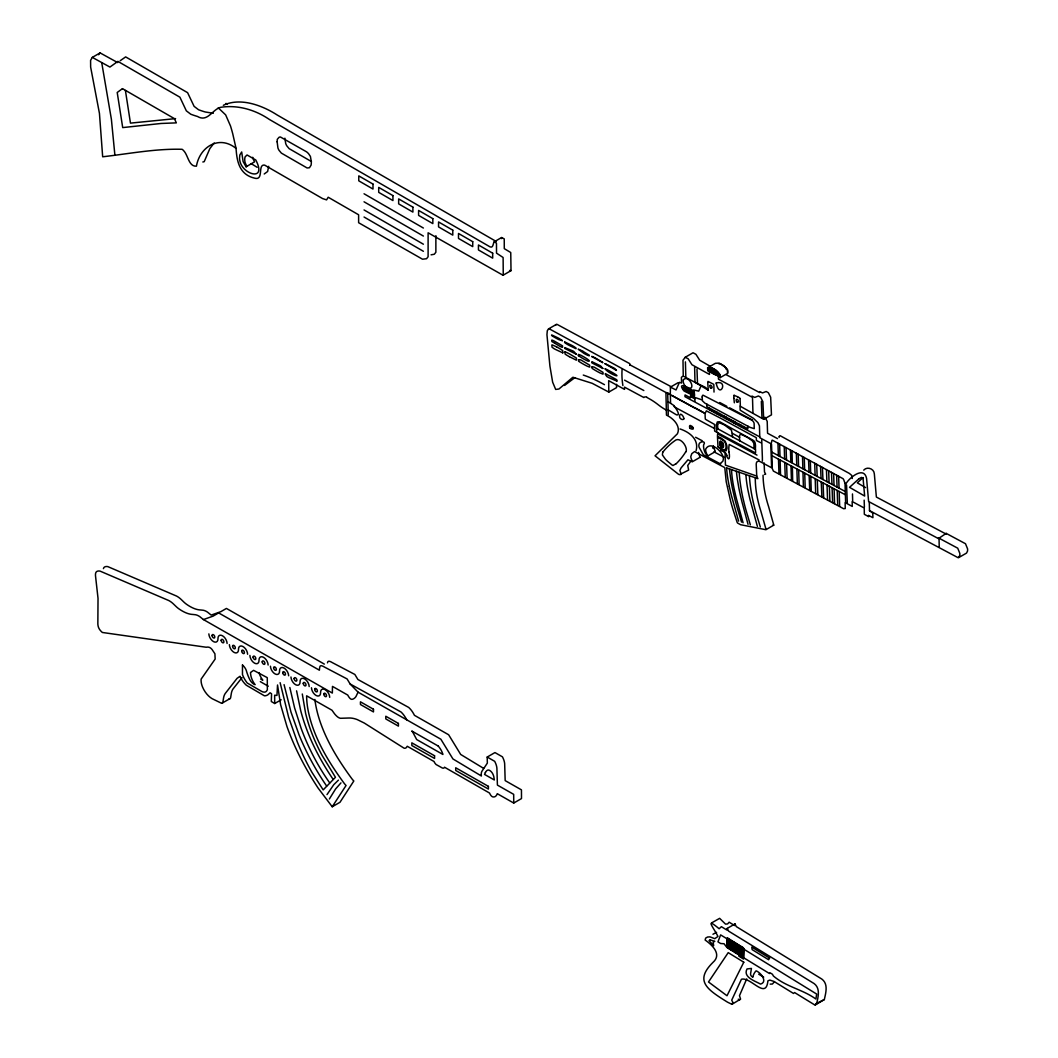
<?xml version="1.0" encoding="UTF-8"?>
<svg xmlns="http://www.w3.org/2000/svg" width="1058" height="1058" viewBox="0 0 1058 1058"><rect width="100%" height="100%" fill="white"/><g stroke="black" fill="none" stroke-linecap="round" stroke-linejoin="round"><path stroke-width="1.5" d="M725.854 368.792L725.59 367.946M268.679 166.318L267.621 171.502L264.222 173.988M503.251 275.133L503.119 257.504L496.519 253.14L496.48 243.38C492.063 238.434 494.655 248.842 490.026 246.858L269.327 119.422C255.692 110.138 238.963 105.02 222.444 107.07C212.989 107.387 208.439 123.006 197.476 116.459A133.321 76.97 60 0 1 190.784 114.224L186.34 110.839L179.9 97.191L117.888 61.377L109.926 67.064L92.324 57.383L90.591 60.359L90.644 67.077L99.452 113.431L102.666 156.782C129.01 153.78 155.645 148.53 182.069 149.297A3.875 2.235 60 0 1 183.312 150.329C188.179 154.732 188.483 166.714 196.431 166.172C199.777 146.612 219.35 134.75 236.053 148.424C236.86 161.186 239.293 174.477 254.37 178.101C264.355 181.156 257.2 163.792 264.685 165.141L322.571 198.573L326.578 199.883L328.205 197.238L358.622 214.787L358.622 222.722L422.512 259.21L426.559 258.721L428.106 256.724L428.106 232.786L503.039 275.252L511.014 270.65L510.75 252.518L504.282 248.656L504.243 238.896L501.611 237.534L493.848 242.004M565.012 351.878L565.091 354.086A38.458 22.205 60 0 0 569.323 356.639M717.932 375.828L717.827 372.429M678.191 382.639L670.428 387.122L670.309 394.118L665.165 392.095L549.499 328.959A3.161 1.825 60 0 0 548.679 328.893L547.303 330.678L546.946 334.685L549.909 366.042L552.646 382.189L555.688 389.437L558.928 389.013L572.894 377.243L592.163 383.3L608.813 392.082L616.576 387.598L616.536 384.332M718.845 376.344L718.832 373.606M700.806 386.408L698.73 391.129L693.559 389.979M727.772 947.994L728.036 938.856L727.309 937.758L727.005 947.545L728.684 948.563L728.949 939.425L728.221 938.314L727.917 948.1M730.562 949.714L730.827 940.575L730.086 939.478L729.782 949.251L731.448 950.256L731.713 941.131L730.972 940.02L730.681 949.806M732.4 950.851L732.665 941.713L731.924 940.602L731.62 950.388L733.313 951.406L733.578 942.268L732.837 941.17L732.533 950.957M735.178 952.557L735.442 943.419L734.702 942.321L734.411 952.107L736.064 953.113L736.328 943.974L735.601 942.863L735.297 952.65M739.793 955.414L740.058 946.275L739.317 945.164L739.026 954.951L740.693 955.956L740.957 946.817L740.216 945.72L739.912 955.506M741.632 956.538L741.896 947.399L741.155 946.302L740.865 956.088L742.544 957.106L742.809 947.968L742.068 946.857L741.777 956.644M694.934 401.141L694.841 398.297M716.385 424.932L717.324 421.93L719.757 421.772L753.27 440.366A12.193 7.049 60 0 1 753.799 440.763L754.447 441.424A4.245 2.447 60 0 1 755.187 443.183L755.478 445.22A16.849 9.72 60 0 1 755.491 445.987L755.425 448.499A16.492 9.522 60 0 0 755.438 449.478A9.839 5.687 60 0 1 755.571 451.263L755.544 452.996L714.679 431.109A6.044 3.491 60 0 1 714.626 430.461L714.56 424.443L707.114 420.251A102.679 59.288 60 0 1 705.395 419.219A8.967 5.171 60 0 1 705.223 418.082L705.051 413.414A12.987 7.499 60 0 0 705.421 412.818L706.36 410.861L719.81 417.804L756.311 437.681L756.391 440.326A7.406 4.272 60 0 0 757.224 440.935L760.9 442.747M717.787 432.788L717.681 433.925A7.882 4.549 60 0 0 717.562 434.587L717.496 435.407A29.399 16.968 60 0 0 717.509 437.43L717.972 446.383M722.733 446.317L722.773 446.026A8.49 4.893 60 0 0 722.865 445.154A5.145 2.962 60 0 0 722.812 444.215L722.574 443.408A1.759 1.018 60 0 0 721.477 442.257A1.746 1.005 60 0 0 720.419 442.694L720.313 443.395A5.7 3.293 60 0 0 720.591 445.458L721.093 446.45A3.584 2.063 60 0 0 721.781 446.807A1.613 0.926 60 0 0 722.773 446.476M717.694 424.456L717.628 425.647A18.012 10.408 60 0 0 717.681 426.903L717.893 429.323M714.229 448.737L715.301 451.647L707.538 456.13L706.466 453.221A5.726 3.306 60 0 1 705.699 449.081C710.13 440.895 721.212 450.166 723.024 456.712A6.176 3.571 60 0 1 723.394 458.855L722.945 461.063L721.278 462.716A2.83 1.627 60 0 0 720.511 463.907M501.439 238.592L501.611 237.534M779.058 437.404L779.217 436.623M694.22 391.645L694.551 394.885A4.047 2.328 60 0 1 694.365 396.089L685.399 391.685A29.968 17.298 60 0 1 683.838 390.825C676.141 380.549 690.239 388.114 694.233 391.672M731.951 1004.32L732.837 1002.283L731.713 1000.167L741.446 979.232C750.929 976.706 766.071 1000.326 767.896 980.832L769.801 980.092L773.914 981.401L793.487 993.449L794.584 992.549L815.004 1005.1L815.93 1003.658L824.327 999.559C825.835 992.748 828.414 984.019 821.881 979.1L736.315 926.61L734.993 923.912L727.243 928.395L726.939 930.075L721.397 926.689L719.136 928.739C703.848 916.016 714.163 928.514 717.946 936.462L714.745 938.684L710.024 936.872L707.551 937.018L705.66 938.102L705.144 940.033C712.008 944.887 722.297 954.29 712.933 962.423C694.18 981.044 707.128 989.495 727.56 1002.19L731.951 1004.32L740.574 999.096L739.476 995.684L746.71 978.901M734.993 923.912L734.702 925.591L729.16 922.206L727.587 923.938L725.524 924.123L719.638 918.344L711.65 922.88M816.564 1004.042C818.072 997.231 820.651 988.503 814.131 983.583L728.552 931.093L727.243 928.395M203.427 619.565L213.094 616.14L218.649 612.913L319.423 670.203A16.148 9.324 60 0 1 319.979 666.487A2.314 1.336 60 0 1 320.283 666.037A3.994 2.301 60 0 1 321.711 665.799A12.352 7.128 60 0 1 324.383 667.016L347.09 678.945L350.132 683.984L358.054 692.157L356.017 696.442A18.951 10.95 60 0 1 353.782 698.677A15.05 8.689 60 0 1 352.155 699.312A3.439 1.984 60 0 1 349.59 697.936A8.834 5.092 60 0 1 347.765 695.08L332.476 686.391L332.344 693.069L203.427 619.565L199.764 616.629A14.442 8.345 60 0 0 195.452 614.738L192.86 614.46A33.697 19.454 60 0 1 185.705 612.714A41.183 23.779 60 0 1 178.947 608.879A20.314 11.731 60 0 1 175.985 606.419L173.591 604.105A18.158 10.487 60 0 0 168.725 600.521L100.126 571.135A11.612 6.705 60 0 0 96.952 571.413A6.388 3.69 60 0 0 95.551 573.74A12.061 6.97 60 0 0 95.498 575.764L98.024 598.339L97.852 623.678A10.487 6.057 60 0 0 98.209 626.376A5.793 3.346 60 0 0 99.862 629.827A10.064 5.806 60 0 0 102.388 632.472L206.257 647.245A13.635 7.869 60 0 1 208.796 647.218A5.594 3.227 60 0 1 212.076 649.533L214.919 653.791L215.158 659.041L201.152 679.091A13.212 7.631 60 0 0 202.66 687.303A16.214 9.363 60 0 0 212.116 698.677L221.36 703.173A3.2 1.851 60 0 0 222.881 702.155L223.555 697.976A20.803 12.008 60 0 1 225.301 693.413L237.045 678.376L240.007 676.274A16.399 9.469 60 0 0 242.533 680.836A18.422 10.633 60 0 0 246.223 685.161L264.328 695.754A7.432 4.285 60 0 0 265.36 695.754A18.409 10.633 60 0 0 268.177 694.564L270.081 692.778L271.562 693.77L271.298 701.507L274.71 703.517L281.177 699.788M779.283 436.412L779.72 435.83A2.037 1.177 60 0 1 780.235 435.751L849.402 473.455L851.65 475.359L852.312 478.494M98.579 54.725L100.087 52.9L117.676 62.581M722.217 445.868L720.974 445.034A3.822 2.209 60 0 1 720.974 443.315L721.807 442.998L722.389 444.069A3.571 2.063 60 0 1 722.244 445.762M774.443 981.705L772.419 984.033L770.171 984.125M327.001 794.598L333.759 784.705L338.441 780.116M555.371 325.388L556.442 324.409A3.161 1.825 60 0 1 557.249 324.475L629.801 363.674L629.841 364.798A65.861 38.022 60 0 0 629.827 365.38M699.616 457.122A2.182 1.27 60 0 0 699.986 457.281L698.769 453.525A5.7 3.293 60 0 1 698.597 452.427M274.71 703.517L274.657 695.225L276.958 695.423L277.54 684.989L280.595 704.615L286.916 726.37A155.46 89.758 60 0 0 299.493 755.848A181.368 104.716 60 0 0 318.141 788.117L332.225 806.765L346.059 785.486A14.217 8.2 60 0 1 344.062 783.171C330.889 765.199 318.881 745.996 311.859 724.704A83.198 48.033 60 0 1 307.719 708.146A68.188 39.371 60 0 1 306.622 695.807L331.987 710.235L334.421 713.634A14.071 8.133 60 0 0 337.171 716.544A8.041 4.642 60 0 0 340.57 718.289L348.942 718.012A37.797 21.821 60 0 1 357.3 719.612L364.269 723.037L403.865 748.059A3.835 2.222 60 0 0 404.738 748.244A6.441 3.716 60 0 0 406.365 747.53L407.251 746.274L434.097 761.535A3.319 1.918 60 0 0 434.759 762.871A7.274 4.206 60 0 0 436.094 764.524L441.636 767.605A5.303 3.055 60 0 0 442.561 768.055A3.491 2.01 60 0 0 444.056 767.844A5.264 3.042 60 0 0 444.505 767.209L489.55 793.05A6.784 3.915 60 0 0 490.833 795.325A3.372 1.944 60 0 0 493.054 796.925A8.742 5.039 60 0 0 495.713 796.185A13.238 7.644 60 0 0 497.26 793.672L513.738 803.048L521.501 798.565L521.449 789.863L505.169 780.619L504.666 763.81A11.717 6.758 60 0 0 504.044 760.662A14.045 8.107 60 0 0 502.431 756.827L494.959 752.569L487.196 757.052L487.341 763.109L482.17 770.885A9.972 5.766 60 0 0 481.43 772.578A9.628 5.554 60 0 0 481.39 775.99L452.93 758.943L440.869 739.238L358.054 692.157M686.047 451.726C688.031 446.965 679.924 435.684 674.528 440.948A160.816 92.853 60 0 0 662.863 452.11M329.369 798.988L335.584 788.977L340.941 782.894M710.024 385.416L710.619 385.244A2.261 1.309 60 0 1 711.743 386.196L712.153 387.294A2.645 1.534 60 0 1 711.029 388.207M815.361 1004.941L824.327 999.559M242.031 677.623L233.064 688.93A20.803 12.008 60 0 0 231.318 693.493L230.644 697.672A3.2 1.851 60 0 1 229.123 698.703M712.947 934.24L716.597 932.376M710.196 366.266L699.708 360.249L695.939 354.311L693.043 352.764L685.28 357.247L682.992 360.209L683.243 375.775L681.392 377.389L681.55 383.062L679.448 382.322L676.036 389.952L670.428 387.122M662.731 451.938L662.401 454.966L665.575 459.423A27.164 15.685 60 0 0 668.563 462.108L671.949 464.938A7.234 4.179 60 0 0 673.033 465.52L675.983 463.735M691.588 460.177L687.726 465.48L688.639 470.083L679.62 474.645A7.618 4.404 60 0 1 678.548 474.301L655.034 455.8L677.424 433.754C681.074 425.99 673.047 418.122 666.461 415.146L666.315 410.001M223.344 105.297C240.311 97.257 261.961 105.205 277.09 114.938L496.361 241.555M214.166 142.962L209.828 148.636L204.194 161.689L202.832 161.993M863.116 477.555L857.311 482.845L865.55 487.606M700.118 457.268L692.316 461.764L691.006 458.008A5.7 3.293 60 0 1 690.834 456.382L691.813 453.657L694.551 451.621L724.77 467.61L726.211 481.721L730.589 501.082A242.427 139.96 60 0 0 732.969 509.493L737.135 522.282A1.878 1.084 60 0 0 737.558 523.009L740.587 524.715L765.939 529.714L773.795 525.112L768.584 506.544A86.148 49.739 60 0 1 763.056 475.254M863.738 470.122C867.15 466.115 874.173 468.76 874.344 473.918L876.368 497.048L946.209 534.118L946.183 533.377L938.446 538.601L868.605 501.532L866.581 478.401C863.897 465.427 848.86 478.242 846.043 483.678C843.477 482.884 844.906 478.639 841.652 477.938L772.472 440.234A2.037 1.177 60 0 0 771.956 440.313L771.189 443.857L759.789 437.721L759.446 425.819L757.898 422.618L753.428 418.32L740.164 410.147L740.045 406.14L763.704 419.338L771.467 414.855L770.66 397.239L768.386 392.756L766.177 391.486L762.514 392.928L759.75 391.579M574.838 377.666L564.562 385.443M765.926 529L760.821 511.027A86.148 49.739 60 0 1 755.293 478.19L757.898 478.613L756.748 476.484L756.219 464.383A5.885 3.399 60 0 1 760.226 461.658L772.062 468.033L773.398 471.075L843.61 508.713L845.236 508.541L845.144 502.59L852.285 506.438L852.14 501.505L864.241 508.025L864.32 514.307L868.697 516.661L868.552 515.365L872.916 517.706L872.757 513.13L869.266 510.472L958.125 557.711L959.712 555.701A9.787 5.647 60 0 0 959.804 553.321L957.728 548.189L938.42 537.861M958.733 557.579L966.496 553.109L967.475 551.218A9.787 5.647 60 0 0 967.567 548.837L965.491 543.719L946.183 533.377M120.228 60.703L125.651 56.907L187.597 92.668L194.103 106.355L198.547 109.741A133.321 76.97 60 0 0 205.239 111.976L213.319 113.272M680.783 474.632L680.995 473.429A2.328 1.349 60 0 0 680.823 472.992L679.871 470.493L680.916 468.178A41.341 23.871 60 0 1 681.762 467.094L687.951 459.794L691.853 461.605M246.091 166.794L246.805 166.304L245.244 163.025A10.739 6.203 60 0 1 245.178 156.769L247.056 154.984L255.772 159.983C267.542 182.346 241.819 174.306 239.809 160.472A16.134 9.31 60 0 1 239.518 158.502L239.822 154.997L241.687 151.968L243.115 161.583L246.091 166.794L254.568 161.834L253.007 158.541M92.324 57.383L100.087 52.9M548.428 328.972L556.191 324.502M685.28 357.247L688.176 358.794L691.945 364.719L709.482 374.439L709.363 371.689L707.749 370.829L707.63 367.787L715.38 363.304L719.202 363.106L723.857 365.698L727.811 370.155L727.904 373.17L720.141 377.653L718.395 376.714L718.475 379.2L751.841 397.041L751.987 396.049L754.751 397.411L758.414 395.97L760.623 397.239L762.897 401.723L763.704 419.338M222.286 703.054L230.049 698.584M332.225 806.765L339.988 802.281L353.822 781.002A14.217 8.2 60 0 1 351.825 778.688C338.653 760.715 326.644 741.513 319.622 720.22A83.198 48.033 60 0 1 315.482 703.663A68.188 39.371 60 0 1 314.874 699.444M511.014 270.65L509.572 270.464M710.222 368.369L710.368 371.755M715.248 451.66L714.6 451.184M707.485 456.143L705.355 453.221A11.85 6.837 60 0 1 703.61 444.968C706.903 440.379 698.862 441.08 698.888 444.902A5.674 3.28 60 0 0 699.14 447.349L703.345 454.781L720.617 463.986M711.069 368.343L711.135 371.675A4.298 2.486 60 0 1 711.214 372.204M773.649 525.257L772.776 525.191M175.575 118.615L130.465 123.125L125.413 90.472M707.63 367.787L711.452 367.589L716.094 370.168L720.048 374.638L720.141 377.653M718.924 363.846L719.625 363.846A6.692 3.862 60 0 1 722.111 364.997L722.852 365.552M714.216 374.347L719.638 376.489A23.474 13.556 60 0 0 719.559 374.982L719.414 374.228A6.467 3.729 60 0 0 716.292 370.855L714.348 369.454A6.692 3.862 60 0 0 711.849 368.277L709.733 368.316A11.916 6.877 60 0 0 708.715 368.435L708.701 369.044A20.327 11.731 60 0 0 708.715 369.983L708.767 370.948A38.881 22.456 60 0 0 714.203 374.32M431.069 254.819L434.322 254.237L435.87 252.24L435.87 235.683M710.963 388.246L710.169 387.572A2.566 1.481 60 0 1 710.05 385.443M737.294 402.291L736.487 401.604A2.619 1.508 60 0 1 736.355 399.435L736.937 399.223A2.314 1.336 60 0 1 738.087 400.202L738.51 401.326A2.777 1.6 60 0 1 737.36 402.265M720.643 441.358L721.252 441.583A6.533 3.769 60 0 1 722.759 442.707L723.103 443.13A10.077 5.819 60 0 1 723.566 445.828L723.54 446.489A2.645 1.521 60 0 1 721.82 447.441M701.48 399.686L696.746 398.086A35.403 20.433 60 0 1 690.636 395.295L690.451 397.887L685.108 394.925A6.956 4.02 60 0 0 684.976 396.697L759.697 436.848M726.687 467.953L755.743 477.899M756.735 476.074L725.431 465.136L725.087 452.943M764.471 474.473L765.661 474.143L764.511 472.013L764.114 462.928M737.532 396.75L734.12 395.322M738.233 999.188L739.714 999.836M719.89 422.949L723.064 424.351A75.845 43.788 60 0 1 724.571 425.051L731.475 430.156L732.652 437.245M741.737 434.679L742.28 434.917A75.806 43.775 60 0 1 748.522 438.052L752.37 440.882L753.812 443.262A30.973 17.88 60 0 1 753.931 444.651L754.063 448.737L755.438 449.478M720.3 450.391L722.217 451.078A20.168 11.638 60 0 1 723.249 451.488L724.28 452.031M667.73 393.298L669.727 394.145A2.301 1.336 60 0 1 670.362 394.66L705.051 413.414L695.516 408.163M562.763 352.856L555.463 349.431A28.725 16.584 60 0 1 553.995 348.651L551.998 347.169L551.932 344.842A77.948 45.005 60 0 1 556.627 346.905M717.747 436.544L719.81 437.47A32.216 18.608 60 0 1 721.225 438.157L725.219 441.252L726.727 445.273A14.68 8.477 60 0 1 727.018 448.354L726.172 450.787L723.976 450.721A59.274 34.213 60 0 1 722.482 449.994L717.985 446.86L719.89 448.063A30.431 17.576 60 0 0 721.556 449.055L724.955 450.007L725.96 447.785A11.612 6.705 60 0 0 725.92 444.955L725.841 444.638A4.47 2.579 60 0 0 722.945 440.035M717.681 433.925L757.012 455.125M717.76 437.404L721.649 439.44A43.061 24.863 60 0 1 722.931 440.194M569.323 356.665L576.412 360.183L576.438 358.794A3.214 1.851 60 0 0 576.346 357.988L569.931 354.179A37.414 21.596 60 0 0 564.998 351.838M771.89 455.641L845.382 494.787M695.622 437.271L702.327 440.816M690.464 396.512L694.855 398.826M629.841 364.798L671.486 386.858M683.904 376.45L694.379 382.004M680.03 428.953C689.604 432.127 699.219 439.454 696.085 450.734M713.978 451.832L724.056 457.215M726.238 374.717L759.604 392.571M719.705 402.503L726.833 406.312M729.676 407.846L752.45 420.039M716.372 424.919A18.184 10.501 60 0 0 716.597 428.173L754.037 448.592M771.785 452.083L845.276 491.507M674.382 406.933L714.6 428.569M777.524 438.62L767.553 433.238L767.209 421.335L764.934 417.196M694.683 407.991L671.856 395.52M667.968 401.617L673.589 405.307A14.217 8.213 60 0 1 674.277 406.259M624.564 380.153L643.833 390.534M604.462 384.662L599.846 382.189A155.328 89.679 60 0 0 596.844 380.668L594.821 379.69A147.538 85.182 60 0 0 583.275 375.061M646.755 397.345L651.027 399.765A62.422 36.038 60 0 1 656.899 403.733L658.38 404.87A51.168 29.545 60 0 0 666.315 410.081M759.141 459.952L729.253 444.453A25.921 14.971 60 0 0 728.962 451.898M350.132 683.984L400.916 711.915A15.262 8.808 60 0 1 403.958 715.301A17.325 9.998 60 0 1 406.669 719.797M732.506 433.383L739.701 437.364M689.922 428.305L690.305 428.503A10.593 6.123 60 0 0 691.985 429.098L692.778 429.125A1.468 0.846 60 0 0 693.268 428.054M324.343 664.107L226.412 608.429L220.857 611.656L211.19 615.082L207.527 612.146A14.442 8.345 60 0 0 203.215 610.254L200.623 609.977A33.697 19.454 60 0 1 193.469 608.231A41.183 23.779 60 0 1 186.711 604.396A20.314 11.731 60 0 1 183.748 601.949L181.354 599.635A18.158 10.487 60 0 0 176.488 596.038L107.89 566.652A11.612 6.705 60 0 0 104.716 566.929A6.388 3.69 60 0 0 103.433 568.622M487.196 757.052L494.668 761.31A14.045 8.107 60 0 1 496.281 765.146A11.717 6.758 60 0 1 496.903 768.293L497.405 785.102L513.685 794.346L513.738 803.048M483.651 768.386L460.693 754.46L448.632 734.755L414.432 715.314A17.325 9.998 60 0 0 411.721 710.817A15.262 8.808 60 0 0 408.679 707.432L357.895 679.5L354.853 674.462L332.146 662.533A12.352 7.128 60 0 0 329.474 661.316A3.994 2.301 60 0 0 328.033 661.554A2.314 1.336 60 0 0 327.742 662.004A16.148 9.324 60 0 0 327.504 662.85M311.436 161.543L289.112 148.623L286.811 145.845A6.798 3.928 60 0 1 285.686 143.452L284.893 138.201M364.045 193.773L423.385 228.039M364.045 201.8L423.385 236.066M364.045 209.947L423.385 244.213M364.045 217.022L423.385 251.288M257.12 167.296L251.222 163.646M260.308 681.616L268.229 686.206M582.971 351.349L587.864 354.324A52.239 30.153 60 0 0 589.253 355.131L589.28 355.845A32.414 18.713 60 0 1 583.778 353.279L578.157 349.166A29.161 16.835 60 0 1 582.958 351.388M758.692 974.193L763.691 977.142M554.604 343.109L559.179 345.887A31.634 18.264 60 0 0 560.092 346.416L562.036 347.222A3.756 2.169 60 0 0 562.565 347.249L562.565 346.217A2.129 1.23 60 0 0 562.512 345.847L554.643 341.271A22.602 13.053 60 0 0 552.58 340.279L551.8 340.068L551.84 341.536A71.534 41.302 60 0 1 554.604 343.109M685.161 390.243L683.375 389.146A4.642 2.685 60 0 1 683.309 388.603L683.323 387.083A64.313 37.136 60 0 1 687.197 388.749L692.13 391.632A13.212 7.631 60 0 1 692.845 392.174L692.897 393.232A15.182 8.768 60 0 1 692.897 394.25M723.064 365.724L724.056 366.359A6.467 3.729 60 0 1 727.203 369.731L727.269 369.89M227.285 104.385L226.028 103.367M218.265 107.85L225.658 114.886L230.499 125.955A128.084 73.954 60 0 1 232.76 133.863L236.053 148.411M726.515 369.057L726.872 369.758M674.277 406.259C675.665 407.819 681.14 415.939 676.684 414.895A22.35 12.908 60 0 1 675.626 414.339L669.912 410.901A79.601 45.957 60 0 0 668.14 409.896L667.704 393.655M689.829 428.199L689.75 427.908A4.272 2.46 60 0 1 689.565 426.189L689.71 425.752A1.812 1.045 60 0 1 690.662 425.581L691.641 427.498L691.787 426.189A3.187 1.838 60 0 1 692.567 426.85L693.202 428.04M760.318 526.924L756.391 514.095A159.427 92.046 60 0 1 754.909 508.858L753.666 503.965A130.491 75.343 60 0 1 749.408 475.716M750.334 524.794L746.419 511.662A173.829 100.365 60 0 1 744.515 504.653L742.861 497.723A142.975 82.55 60 0 1 739.185 472.225M741.539 522.123L737.558 508.911A194.989 112.571 60 0 1 735.125 500.169L732.361 488.188A159.322 91.98 60 0 1 729.465 468.906M738.616 521.131L731.448 495.699A183.418 105.906 60 0 1 730.404 491.481L729.279 486.468M757.396 526.395L750.135 499.958A170.007 98.156 60 0 1 749.183 495.871L748.31 491.811A100.907 58.256 60 0 1 745.903 474.513M748.019 524.292L742.108 502.405A211.084 121.868 60 0 1 738.894 488.241L737.36 479.261A121.419 70.106 60 0 1 736.421 471.273M743.086 522.811L736.513 499.019A197.013 113.748 60 0 1 735.469 494.787L734.146 488.928A97.455 56.272 60 0 1 731.514 469.58M727.428 372.39L727.401 372.006A23.474 13.556 60 0 0 727.388 371.411M726.634 455.456L726.687 455.681A10.54 6.083 60 0 0 727.11 456.911A7.499 4.325 60 0 0 727.507 457.849C730.258 461.857 729.425 452.89 728.909 451.872M289.839 687.502L294.587 707.881L301.199 728.499A143.028 82.577 60 0 0 313.591 756.457A133.586 77.128 60 0 0 329.673 782.841M284.073 684.645L290.99 712.087L299.017 734.741A158.713 91.636 60 0 0 326.631 786.015M280.132 682.688L288.649 717.324L297.232 741.724A148.887 85.963 60 0 0 312.004 772.393L323.179 789.89L335.452 777.299L322.055 755.319A113.325 65.424 60 0 1 311.832 733.194A104.993 60.61 60 0 1 305.603 713.304L302.297 694.008M716.65 428.569L716.663 428.635A16.518 9.535 60 0 0 716.636 429.535L716.755 432.233M101.727 62.66L111.394 119.303L114.886 155.09M296.571 690.834L300.644 710.394A125.968 72.724 60 0 0 317.003 752.436A151.81 87.655 60 0 0 333.164 779.415M578.395 355.62A66.747 38.538 60 0 0 587.679 361.029C593.234 362.259 583.275 356.453 581.86 355.805A29.822 17.219 60 0 0 580.63 355.131L578.342 354.39L578.395 355.7M733.868 398.324L734.345 402.807M562.34 340.663L559.021 339.697A99.518 57.449 60 0 1 555.675 337.965L553.665 336.801A48.152 27.799 60 0 1 551.668 335.531A1.878 1.084 60 0 1 551.654 334.923L557.011 337.409A32.6 18.819 60 0 1 562.34 340.61M762.382 461.169L762.382 460.521A141.904 81.929 60 0 0 762.368 457.281L761.734 440.102M709.468 371.318L709.151 369.176A1.402 0.807 60 0 1 709.402 368.356M739.793 441.08L739.555 438.647A17.695 10.21 60 0 1 739.502 437.404L739.568 436.2A3.915 2.261 60 0 1 741.684 434.388M820.532 466.34L821.074 478.52M821.233 481.919L821.894 496.757M740.071 398.535L740.335 405.862M846.559 484.948L847.299 502.603M708.199 388.921L707.802 383.604A11.678 6.745 60 0 1 707.961 381.409L713.026 383.948A13.754 7.948 60 0 1 713.753 384.451A38.273 22.099 60 0 1 713.885 386.382L714.018 392.068M715.446 370.393L715.618 374.585M713.727 369.414L713.899 373.659M822.45 467.385L822.926 479.512M823.071 482.898L823.666 497.71M831.509 472.318L831.958 484.352M832.077 487.698L832.633 502.524M826.443 469.567L826.893 481.641M827.012 485L827.568 499.812M816.697 464.25L817.146 476.417M817.279 479.816L817.834 494.575M808.563 459.82L809.026 472.053M809.145 475.478L809.701 490.211M761.337 401.392L761.972 418.174M836.64 475.121L837.076 487.103M837.195 490.423L837.724 505.248M770.793 444.32L771.586 466.803M696.984 369.044L697.486 383.062M838.637 476.206L839.047 488.161M839.166 491.481L839.668 506.293M828.665 470.784L829.088 482.818M829.353 486.257L829.882 501.042M864.161 500.13L864.386 507.007M814.7 463.166L815.096 475.32M815.202 478.705L815.678 493.425M796.37 453.168L796.767 465.48M796.872 468.945L797.348 483.585M790.458 449.941L790.855 462.32M790.974 465.798L791.45 480.411M786.081 447.56L786.491 459.966M786.597 463.457L787.073 478.057M784.242 446.555L784.639 458.974M784.758 462.478L785.234 477.079M777.947 443.13L778.371 455.707M778.49 459.119L778.966 473.706M714.547 369.864L714.679 374.096M706.823 404.05L706.757 405.333A6.269 3.624 60 0 0 706.876 406.722L747.887 428.926L747.689 426.599A1.574 0.913 60 0 1 747.874 426.083M845.025 483.374L845.62 502.325M833.651 473.495L834.008 485.463M834.114 488.783L834.55 503.555M771.533 444.334L772.261 467.649M745.533 427.564L745.586 429.27M743.496 426.467L743.549 428.173M740.878 425.051L740.931 426.771M738.656 423.848L738.709 425.567M735.35 422.076L735.403 423.795M733.802 421.243L733.855 422.962M731.091 419.775L731.144 421.494M729.055 418.677L729.107 420.41M726.238 417.156L726.291 418.889M723.817 415.86L723.87 417.593M721.291 414.498L721.344 416.23M719.347 413.453L719.4 415.199M716.292 370.842L716.425 375.021M717.02 412.197L717.073 413.942M714.401 410.782L714.454 412.541M712.074 409.525L712.127 411.284M709.561 408.176L709.614 409.935M692.316 391.883L692.382 393.973M691.76 391.592L691.826 393.669M691.271 391.328L691.337 393.417M690.742 391.05L690.808 393.126M690.2 390.759L690.266 392.849M689.697 390.495L689.763 392.571M689.115 390.177L689.181 392.254M688.533 389.873L688.599 391.949M687.488 389.318L687.555 391.381M686.986 389.04L687.052 391.116M686.43 388.749L686.483 390.812M685.968 388.498L686.034 390.574M685.359 388.18L685.425 390.243M684.843 387.902L684.91 389.966M684.248 387.585L684.301 389.648M683.785 387.334L683.852 389.397M869.292 502.576L869.504 509.771M852.47 493.954L852.669 500.699M810.322 460.772L810.692 472.952M810.798 476.351L811.235 491.031M804.265 457.466L804.635 469.699M804.728 473.124L805.178 487.778M802.506 456.514L802.863 468.76M802.969 472.185L803.406 486.839M798.208 454.173L798.578 466.446M798.671 469.897L799.121 484.524M779.64 444.043L779.997 456.487M780.103 460.005L780.526 474.553M752.503 397.821L752.939 412.62M685.412 361.876L685.822 377.137M670.349 394.66L670.56 403.019M792.006 450.787L792.31 463.1M712.801 368.898L712.907 373.143M665.932 392.994L666.315 408.917M711.717 368.316L711.822 372.588M688.084 389.635L688.136 391.698M717.06 371.675L717.152 375.365M694.63 367.232L694.961 381.607M668.14 409.896L668.233 414.71M939.068 539.302L939.213 546.642M792.376 466.552L792.667 481.073M608.813 392.082L608.667 380.655L624.537 389.384L624.471 387.109L643.859 397.544A5.885 3.399 60 0 1 646.742 397.173M253.034 158.541A10.646 6.15 60 0 1 252.73 157.272M752.886 976.97A2.235 1.296 60 0 1 750.532 974.061L751.445 968.427L747.014 968.956C742.65 977.301 755.399 981.097 760.53 984.099C768.108 981.93 760.636 972.355 756.113 970.847A26.662 15.394 60 0 0 752.86 976.891M712.854 448.169A11.85 6.837 60 0 1 712.589 447.547M714.229 448.737A5.726 3.306 60 0 1 713.423 445.96M622.884 385.562A65.861 38.022 60 0 1 622.104 369.387M729.332 486.482A100.232 57.873 60 0 1 726.608 467.914M720.63 441.279A1.931 1.111 60 0 0 719.705 442.297A26.344 15.209 60 0 0 719.797 444.81L719.837 445.127A2.116 1.23 60 0 0 721.001 446.846A4.536 2.619 60 0 0 721.82 447.349M724.28 452.07A3.439 1.984 60 0 1 726.912 455.509M692.911 394.356A58.362 33.697 60 0 1 685.161 390.164M733.908 398.35A8.993 5.197 60 0 1 734.04 395.269M737.545 396.79A7.75 4.483 60 0 1 740.097 398.469M556.627 346.958A40.019 23.104 60 0 1 562.684 350.595L562.816 352.076A3.637 2.103 60 0 1 562.763 352.856M685.835 451.673A161.9 93.474 60 0 1 676.062 463.84M717.721 424.47A3.915 2.261 60 0 1 719.824 422.658M260.704 679.011A7.34 4.232 60 0 0 261.405 679.487L262.82 680.188A16.796 9.694 60 0 1 260.942 677.279A13.159 7.604 60 0 1 258.972 672.571M247.612 654.241A6.454 3.729 60 0 0 242.851 646.464A6.454 3.729 60 0 0 238.5 649.453A6.454 3.729 60 0 1 234.149 652.442A6.454 3.729 60 0 1 229.374 644.666M288.662 675.784A6.454 3.729 60 0 0 283.901 668.008A6.454 3.729 60 0 0 279.537 670.997A6.454 3.729 60 0 1 275.186 673.986A6.454 3.729 60 0 1 270.425 666.209M227.1 643.462A6.454 3.729 60 0 0 222.325 635.686A6.454 3.729 60 0 0 217.974 638.675A6.454 3.729 60 0 1 213.623 641.664A6.454 3.729 60 0 1 208.849 633.887M329.712 697.328A6.454 3.729 60 0 0 324.938 689.551A6.454 3.729 60 0 0 320.587 692.54A6.454 3.729 60 0 1 316.236 695.542A6.454 3.729 60 0 1 311.462 687.753M309.187 686.563A6.454 3.729 60 0 0 304.426 678.786A6.454 3.729 60 0 0 300.062 681.775A6.454 3.729 60 0 1 295.711 684.764A6.454 3.729 60 0 1 290.95 676.988M268.137 665.019A6.454 3.729 60 0 0 263.376 657.23A6.454 3.729 60 0 0 259.025 660.218A6.454 3.729 60 0 1 254.661 663.221A6.454 3.729 60 0 1 249.9 655.431M242.467 664.979L242.467 674.554A17.047 9.839 60 0 0 244.279 678.535A20.538 11.863 60 0 0 247.268 683.032L261.789 691.456A10.712 6.189 60 0 0 263.561 692.064A7.829 4.523 60 0 0 266.457 691.165A11.876 6.851 60 0 0 267.357 689.591L267.277 677.649L253.589 670.349L250.508 672.504A16.571 9.562 60 0 0 250.839 675.48A13.159 7.604 60 0 0 253.179 681.762A16.796 9.694 60 0 0 255.071 684.671L253.642 683.971A7.34 4.232 60 0 1 249.662 679.368A31.952 18.449 60 0 1 246.752 672.028L246.435 670.904A7.049 4.06 60 0 0 244.477 667.188A12.894 7.446 60 0 0 242.467 664.979M578.501 359.667L578.594 361.228A81.836 47.253 60 0 0 587.296 366.213L589.676 367.1L589.703 365.896A2.896 1.68 60 0 0 589.597 365.129L582.059 360.646A31.661 18.277 60 0 0 580.538 359.826L578.501 359.667M738.894 955.268L738.894 956.168L743.549 959.077L743.576 958.151L738.894 955.268M592.004 366.901L592.083 368.369A88.383 51.035 60 0 0 600.018 372.945L603.007 374.162L603.034 373.024A2.579 1.494 60 0 0 602.941 372.31L595.509 367.919A30.14 17.404 60 0 0 593.75 366.981L592.004 366.901M605.176 368.885C609.024 374.519 628.082 380.655 607.596 369.916A23.025 13.291 60 0 0 606.26 369.255L605.176 368.885M277.143 141.825L277.923 147.935A6.798 3.928 60 0 0 279.048 150.329L281.362 153.106L307.111 167.971L309.439 167.746L311.065 165.193A18.502 10.686 60 0 0 311.317 161.649L310.404 156.439L308.777 153.979A8.385 4.84 60 0 0 306.384 151.73L280.489 137.024A7.961 4.602 60 0 0 279.074 137.289L277.275 139.352L277.143 141.825M602.637 362.59L591.66 356.427A28.063 16.201 60 0 1 596.395 358.596L601.222 361.505A50.758 29.307 60 0 0 602.584 362.299L602.637 362.59M602.822 368.449L591.885 362.894L591.845 361.677L599.251 365.248A29.862 17.245 60 0 1 600.746 366.055L602.822 368.449M702.168 396.988L702.419 400.823L704.932 403.177L749.99 427.353L754.248 428.649L754.129 423.517A2.896 1.68 60 0 0 752.965 421.19L752.251 420.529A5.184 2.989 60 0 0 751.643 420.119L702.988 395.163A2.936 1.693 60 0 0 702.459 395.639L702.168 396.988M616.854 381.065L609.117 377.799A29.267 16.902 60 0 1 606.737 376.463L605.295 374.241A2.394 1.389 60 0 1 605.335 373.606L616.761 379.756L616.854 381.065M576.24 354.232L564.893 348.505A1.68 0.965 60 0 1 564.787 347.593L572.537 350.78A31.211 18.012 60 0 1 573.793 351.454L576.24 354.232M727.018 938.803L726.767 947.294L724.042 943.749L720.643 943.511L717.959 941.845L720.617 934.902L727.018 938.803M729.888 940.007L729.623 949.132L728.856 948.682L729.147 938.896L729.888 940.007M734.503 942.85L734.239 951.988L733.472 951.526L733.763 941.739L734.503 942.85M737.281 944.556L737.016 953.694L736.249 953.232L736.54 943.445L737.281 944.556M738.193 945.125L737.929 954.25L737.161 953.8L737.452 944.014L738.193 945.125M739.132 945.693L738.868 954.832L738.087 954.369L738.391 944.596L739.132 945.693M743.748 948.55L743.483 957.675L742.716 957.225L743.007 947.439L743.748 948.55M708.265 390.177L695.159 382.401L703.98 386.673A43.166 24.929 60 0 1 705.765 387.612L708.265 390.177M743.88 949.211L743.615 957.728L769.444 973.519L769.999 972.765L772.433 974.259L773.411 976.005C786.292 986.995 802.467 989.296 815.89 999.03L816.67 994.07L743.88 949.211M604.978 363.674L616.444 370.432L614.83 368.568A28.143 16.24 60 0 0 613.375 367.748L604.991 363.635M564.641 341.985L564.694 342.607A30.603 17.669 60 0 0 569.627 345.596L576.028 348.717L575.988 348.003A30.603 17.669 60 0 0 571.069 344.987L566.083 342.62A54.606 31.528 60 0 1 564.668 341.919L564.641 341.985M683.323 379.941C682.079 384.001 688.374 391.804 691.72 387.149C692.964 383.075 686.668 375.273 683.323 379.941M716.147 383.036C719.784 400.109 728.777 379.438 716.147 383.036M769.563 958.072L768.624 959.738L752.132 949.608L751.775 947.108L769.563 958.072M485.397 772.485L484.551 774.416L494.298 779.958L493.901 777.18A8.914 5.145 60 0 0 492.962 774.284A5.554 3.214 60 0 0 489.748 770.489A4.497 2.592 60 0 0 487.844 770.118A8.676 4.999 60 0 0 486.508 770.925L485.397 772.485M683.812 418.862L683.442 419.299A4.616 2.671 60 0 1 681.048 419.034L680.254 418.373A1.547 0.886 60 0 1 679.897 417.791L679.672 417.13A4.272 2.46 60 0 1 680.109 414.591L680.532 414.26A1.64 0.952 60 0 1 680.982 414.3A3.677 2.116 60 0 1 683.666 417.738L683.852 418.055A1.68 0.965 60 0 1 683.812 418.862M743.787 962.211L727.005 995.737L708.503 981.983L728.221 952.636L743.787 962.211M858.845 478.851L849.548 487.328L864.65 496.043L863.064 478.269L861.476 477.383L858.845 478.851M122.463 88.634L117.213 92.482L122.702 127.595L161.12 123.469L176.355 122.873L174.358 118.602L122.463 88.634M710.143 939.888L709.045 940.628L713.687 945.667L713.145 942.149L714.798 941.342L710.143 939.888M373.474 709.244L360.434 701.824L360.447 704.522L373.487 711.928L373.474 709.244M398.403 723.421L385.786 716.24L385.8 718.937L398.43 726.119L398.403 723.421M438.263 746.062L411.76 730.999A5.449 3.148 60 0 1 413.096 732.771L416.667 739.542L442.905 754.46A11.863 6.851 60 0 0 440.551 749.209A18.158 10.487 60 0 0 438.263 746.062M434.56 755.756L411.826 742.835L411.853 745.533L434.587 758.454L434.56 755.756M488.412 786.372L455.707 767.777L455.734 770.475L488.412 789.056L488.412 786.372M372.998 184.092L358.768 175.879L358.768 180.839L372.998 189.051L372.998 184.092M392.941 195.611L378.711 187.385L378.711 192.358L392.941 200.57L392.941 195.611M412.898 207.13L398.654 198.904L398.654 203.863L412.898 212.089L412.898 207.13M432.841 218.649L418.598 210.423L418.598 215.382L432.841 223.608L432.841 218.649M452.784 230.155L438.554 221.942L438.554 226.901L452.784 235.127L452.784 230.155M472.728 241.674L458.498 233.461L458.498 238.42L472.728 246.633L472.728 241.674M492.684 253.193L478.441 244.967L478.441 249.939L492.684 258.152L492.684 253.193M262.212 661.898A1.931 1.124 60 0 0 264.315 664.371A1.931 1.124 60 0 0 264.209 661.581A1.931 1.124 60 0 0 262.212 661.898M221.162 640.355A1.931 1.124 60 0 0 223.264 642.828A1.931 1.124 60 0 0 223.159 640.037A1.931 1.124 60 0 0 221.162 640.355M212.05 635.567A1.931 1.124 60 0 0 214.152 638.04A1.931 1.124 60 0 0 214.047 635.236A1.931 1.124 60 0 0 212.05 635.567M314.662 689.432A1.931 1.124 60 0 0 316.765 691.906A1.931 1.124 60 0 0 316.659 689.115A1.931 1.124 60 0 0 314.662 689.432M282.737 672.676A1.931 1.124 60 0 0 284.84 675.149A1.931 1.124 60 0 0 284.734 672.346A1.931 1.124 60 0 0 282.737 672.676M273.612 667.889A1.931 1.124 60 0 0 275.715 670.362A1.931 1.124 60 0 0 275.609 667.558A1.931 1.124 60 0 0 273.612 667.889M323.788 694.22A1.931 1.124 60 0 0 325.89 696.693A1.931 1.124 60 0 0 325.785 693.903A1.931 1.124 60 0 0 323.788 694.22M294.137 678.654A1.931 1.124 60 0 0 296.24 681.14A1.931 1.124 60 0 0 296.134 678.337A1.931 1.124 60 0 0 294.137 678.654M241.687 651.133A1.931 1.124 60 0 0 243.79 653.606A1.931 1.124 60 0 0 243.684 650.802A1.931 1.124 60 0 0 241.687 651.133M303.262 683.442A1.931 1.124 60 0 0 305.365 685.928A1.931 1.124 60 0 0 305.259 683.124A1.931 1.124 60 0 0 303.262 683.442M253.087 657.111A1.931 1.124 60 0 0 255.203 659.584A1.931 1.124 60 0 0 255.084 656.793A1.931 1.124 60 0 0 253.087 657.111M232.562 646.332A1.931 1.124 60 0 0 234.678 648.819A1.931 1.124 60 0 0 234.572 646.015A1.931 1.124 60 0 0 232.562 646.332"/></g></svg>
